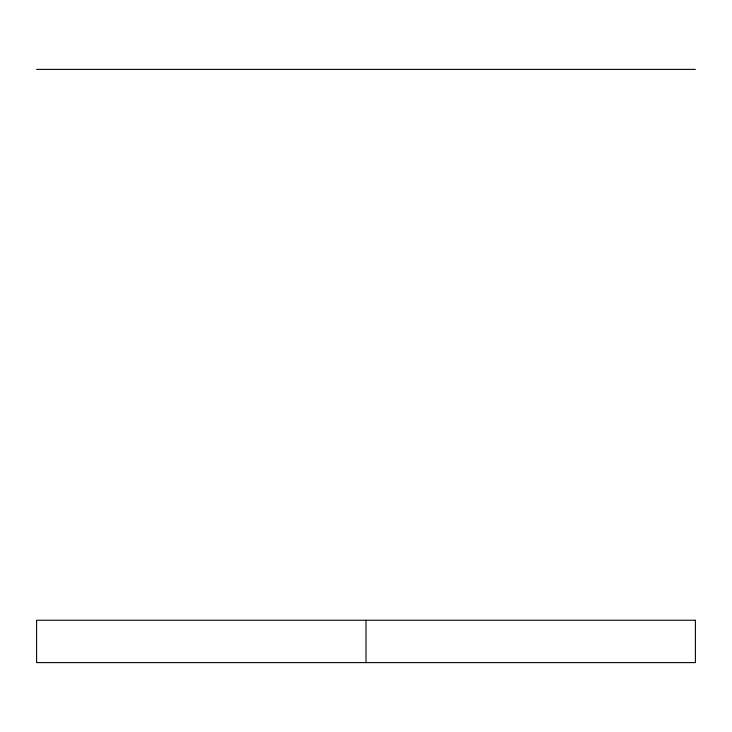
<?xml version="1.0" encoding="UTF-8"?>
<svg xmlns="http://www.w3.org/2000/svg" width="732" height="732" viewBox="0 0 732 732"><rect width="100%" height="100%" fill="white"/><g stroke="black" fill="none" stroke-linecap="round" stroke-linejoin="round"><path stroke-width="1.1" d="M36.6 69.394L695.4 69.394M366 620.251L366 662.606M695.4 620.251L36.6 620.251L36.6 662.606L695.4 662.606L695.4 620.251"/></g></svg>
